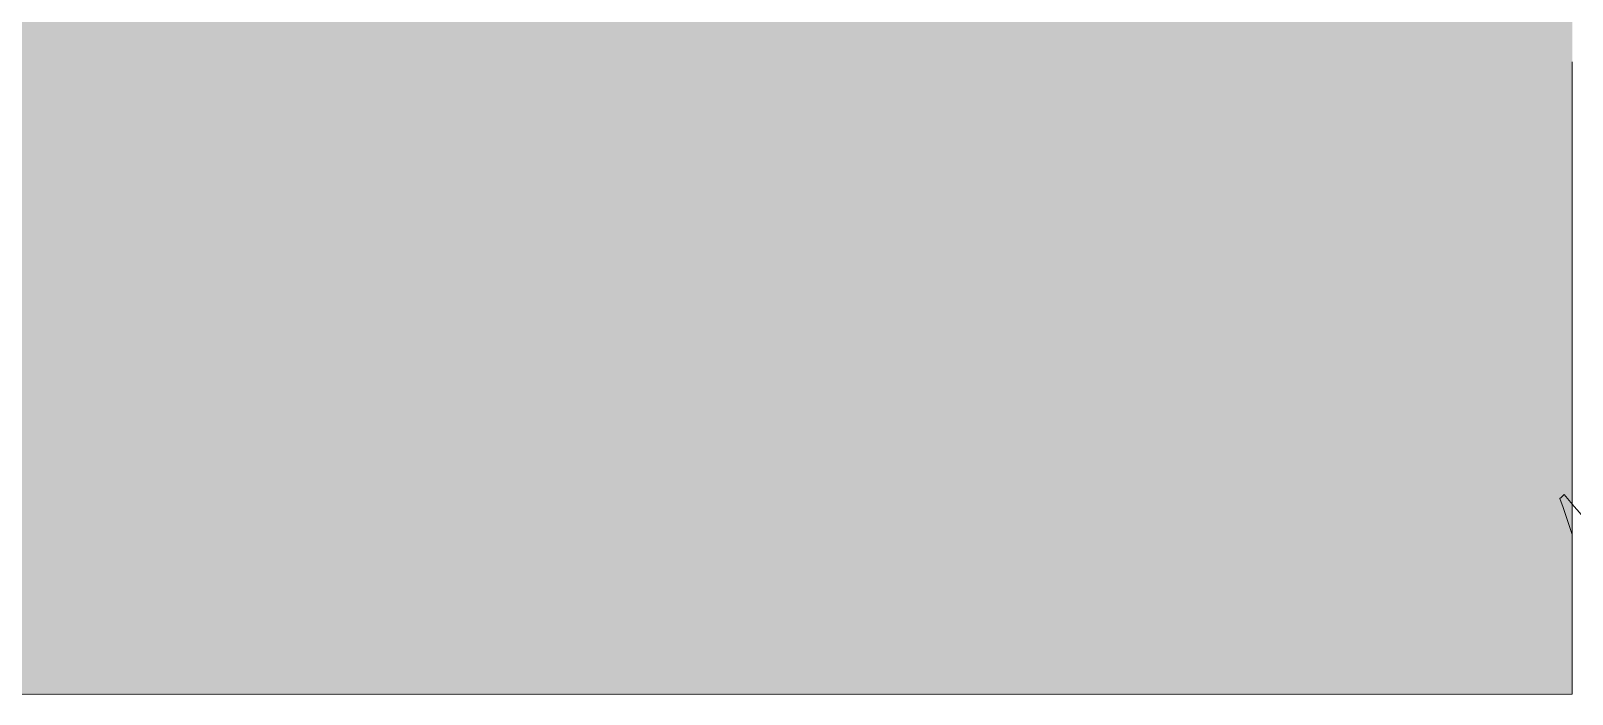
# Model space of a CAD drawing. Header units: millimetres. Extents: x -68946 to 690821, y -552984 to 293768.
# Drawn here: x 116781.6 to 116937.9, y -218780.9 to -218713.6 of the extents above; entities that cross this region are included whole.
import ezdxf

# ---------------------------------------------------------------- set-up
doc = ezdxf.new("R2010")
doc.units = ezdxf.units.MM
for name, color, linetype, lineweight in [('A-GLAZ-CWMG-MCUT', 250, 'Continuous', 9), ('A-GLAZ-CWMG-OTLN', 250, 'Continuous', 5), ('G-XREF-____-OTLN', 250, 'Continuous', 9)]:
    doc.layers.add(name, color=color, linetype=linetype, lineweight=lineweight)

# ---------------------------------------------------------------- blocks, each defined once
blk = doc.blocks.new('Прямоугольный импост - Рядовой 50х200-40428490-АР1_Маркировочный план 3 этажа секция 2_3')
at = {"layer": 'A-GLAZ-CWMG-OTLN'}
blk.add_hatch(color=10, dxfattribs=at).paths.add_polyline_path([(82100, 39775.02), (83085, 39775.15), (83085, 39975.02), (82100, 39975.02), (82100, 39775.15)])
at = {"layer": 'A-GLAZ-CWMG-MCUT', "lineweight": 5}
for p, q in [((83085, 39775.02), (83085, 39839.17)), ((82100, 39775.02), (83085, 39775.02))]:
    blk.add_line(p, q, dxfattribs=at)
blk = doc.blocks.new('Прямоугольный импост - 200_dwg-17677014-АР1_Маркировочный план 3 этажа секция 2_3')
at = {"layer": 'G-XREF-____-OTLN', "flags": 128}
for points in [[(227970.64, 196732.26), (227970.53, 196732.16), (227970.43, 196732.05), (227970.32, 196731.95), (227970.21, 196731.85)], [(227970.21, 196731.85), (227970.52, 196730.93), (227970.83, 196730.02), (227971.14, 196729.11), (227971.45, 196728.2)], [(227972.69, 196729.79), (227972.18, 196730.41), (227971.66, 196731.03), (227971.15, 196731.64), (227970.64, 196732.26)]]:
    blk.add_lwpolyline(points, dxfattribs=at)
blk = doc.blocks.new('Прямоугольный импост - 200_dwg-V209-АР1_Маркировочный план 3 этажа секция 2_3')
at = {"layer": 'G-XREF-____-OTLN', "flags": 128}
for points in [[(227970.64, 196732.26), (227970.53, 196732.16), (227970.43, 196732.05), (227970.32, 196731.95), (227970.21, 196731.85)], [(227970.21, 196731.85), (227970.52, 196730.93), (227970.83, 196730.02), (227971.14, 196729.11), (227971.45, 196728.2)], [(227972.69, 196729.79), (227972.18, 196730.41), (227971.66, 196731.03), (227971.15, 196731.64), (227970.64, 196732.26)]]:
    blk.add_lwpolyline(points, dxfattribs=at)
blk = doc.blocks.new('Прямоугольный импост - 42х50х200h-V226-АР1_Маркировочный план 3 этажа секция 2_3')
for name in ['Прямоугольный импост - 200_dwg-17677014-АР1_Маркировочный план 3 этажа секция 2_3', 'Прямоугольный импост - 200_dwg-V209-АР1_Маркировочный план 3 этажа секция 2_3']:
    blk.add_blockref(name, (-227996.45, -196751.8))

msp = doc.modelspace()

# ---------------------------------------------------------------- block references
at = {"layer": 'A-GLAZ-CWMG-OTLN'}
msp.add_blockref('Прямоугольный импост - Рядовой 50х200-40428490-АР1_Маркировочный план 3 этажа секция 2_3', (33852.9057, -258555.9292), dxfattribs=at)
at = {"layer": 'G-XREF-____-OTLN'}
msp.add_blockref('Прямоугольный импост - 42х50х200h-V226-АР1_Маркировочный план 3 этажа секция 2_3', (116962.9057, -218741.1056), dxfattribs=at)

doc.saveas('drawing.dxf')
